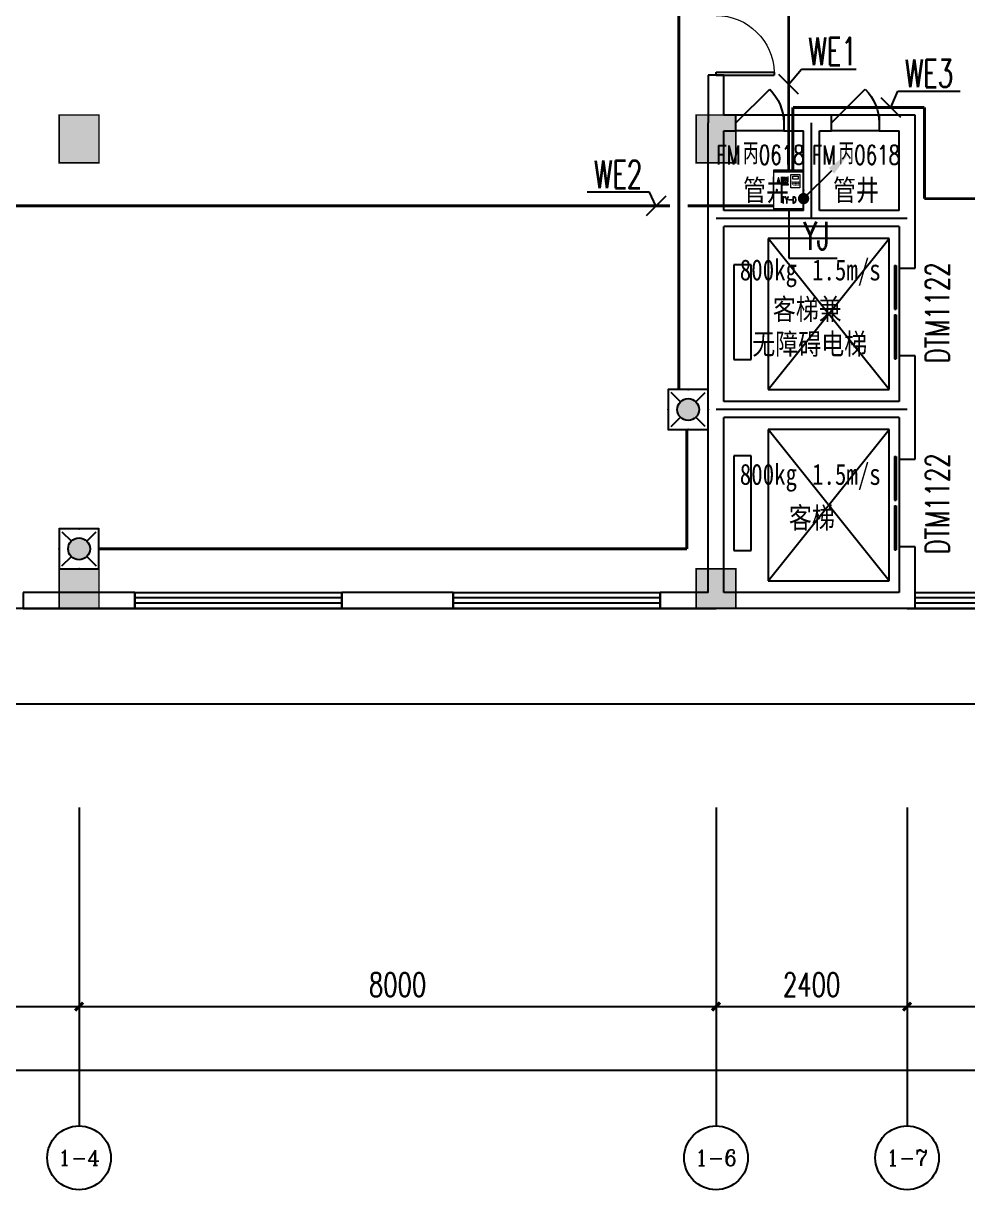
# Model space of a CAD drawing. Extents: x -6243262 to 3079315, y -2914302 to 172723.
# Drawn here: x -2038506 to -2026645, y -779545 to -764893 of the extents above; entities that cross this region are included whole.
import ezdxf
from ezdxf.enums import TextEntityAlignment as Align

# ---------------------------------------------------------------- set-up
doc = ezdxf.new("R2010")
doc.units = 0
doc.header["$LTSCALE"] = 1000
doc.linetypes.add('DASH', pattern=[0.35, 0.25, -0.1])
for name, color, linetype in [('0-柱网', 2, 'Continuous'), ('A-DOOR', 141, 'Continuous'), ('A-DOOR-IDEN', 7, 'Continuous'), ('A-FLOR-EVTR', 2, 'Continuous'), ('AXIS', 3, 'Continuous'), ('AXIS_TEXT', 7, 'Continuous'), ('DIM-应急', 3, 'Continuous'), ('DIM-消防', 3, 'Continuous'), ('DOTE', 24, 'Continuous'), ('EQUIP-应急', 3, 'Continuous'), ('EQUIP-消防', 3, 'Continuous'), ('LWIRE', 4, 'Continuous'), ('PUB_TEXT', 7, 'Continuous'), ('WALL', 9, 'Continuous'), ('WINDOW', 4, 'Continuous'), ('WINDOW_TEXT', 7, 'Continuous'), ('WIRE-应急', 1, 'DASH')]:
    doc.layers.add(name, color=color, linetype=linetype)
doc.styles.add('-宋体', font='', dxfattribs={"width": 0.8})
doc.styles.add('_TCH_AXIS', font='COMPLEX', dxfattribs={"bigfont": 'GBCBIG'})
doc.styles.add('_TCH_DIM_T3', font='SIMPLEX', dxfattribs={"width": 0.705882, "bigfont": 'GBCBIG'})
doc.styles.add('_TCH_WINDOW', font='SIMPLEX', dxfattribs={"height": 3.5, "bigfont": 'GBCBIG'})
doc.styles.add('_TEL_DIM', font='SIMPLEX', dxfattribs={"width": 0.8, "height": 3.5, "bigfont": 'HZTXT'})
doc.styles.add('COMPLEX', font='COMPLEX')
doc.styles.get("Standard").update_dxf_attribs({"font": 'gbenor.shx', "bigfont": 'gbcbig.shx'})
doc.styles.get('-宋体').set_extended_font_data('SimSun')
doc.dimstyles.new('_TCH_ARCH&&100', dxfattribs={"dimtxt": 297.5, "dimasz": 100, "dimexe": 250, "dimexo": 300, "dimgap": 126.25, "dimtad": 1, "dimdec": 0, "dimzin": 0, "dimdsep": 46, "dimtxsty": '_TCH_DIM_T3', "dimblk": 'ARCHTICK', "dimcen": 0.09, "dimclrt": 7, "dimazin": 2, "dimtfac": 1, "dimtdec": 0, "dimtix": 1, "dimtmove": 2, "dimatfit": 3, "dimfxl": 0, "dimtolj": 1, "dimtzin": 0, "dimarcsym": 0})

# ---------------------------------------------------------------- blocks, each defined once
blk = doc.blocks.new('1#柱网')
at = {"layer": '0-柱网'}
for points in [[(501855, 85967), (501855, 85367), (502355, 85367), (502355, 85967)], [(509855, 85967), (509855, 85367), (510355, 85367), (510355, 85967)], [(501855, 80267), (501855, 79767), (502355, 79767), (502355, 80267)], [(509855, 80267), (509855, 79767), (510355, 79767), (510355, 80267)]]:
    blk.add_hatch(color=0, dxfattribs=at).paths.add_polyline_path(points)
at = {"layer": '0-柱网', "color": 0, "const_width": 20}
for points in [[(501855, 85967), (501855, 85367), (502355, 85367), (502355, 85967), (501855, 85967)], [(509855, 85967), (509855, 85367), (510355, 85367), (510355, 85967), (509855, 85967)], [(501855, 80267), (501855, 79767), (502355, 79767), (502355, 80267), (501855, 80267)], [(509855, 80267), (509855, 79767), (510355, 79767), (510355, 80267), (509855, 80267)]]:
    blk.add_lwpolyline(points, dxfattribs=at)
blk = doc.blocks.new('_AXISO')
at = {"color": 0}
blk.add_circle((0, 0), 0.5, dxfattribs=at)
at = {"layer": 'AXIS_TEXT', "color": 0, "style": 'COMPLEX', "width": 1.041667}
blk.add_attdef('A', text='', height=0.56, dxfattribs=at).set_placement((-0.25, -0.28), (0.25, -0.28), align=Align.FIT)
blk = doc.blocks.new('$WINLIB2D$00000001')
at = {"color": 0}
for points in [[(-0.5, 0.5), (-0.5, -0.5)], [(-0.5, 0.5), (0.5, 0.5)], [(0.5, -0.5), (0.5, 0.5)], [(0.5, 0.1667), (-0.5, 0.1667)], [(0.5, -0.1667), (-0.5, -0.1667)], [(-0.5, -0.5), (0.5, -0.5)]]:
    blk.add_lwpolyline(points, dxfattribs=at)
blk = doc.blocks.new('$DorLib2D$00000002')
at = {"color": 0}
for p, q in [((-0.5, 0), (-0.5, 0.4875)), ((-0.475, 0.4875), (-0.5, 0.4875)), ((-0.475, 0), (-0.475, 0.4875)), ((0.475, 0), (0.475, 0.4875)), ((0.475, 0.4875), (0.5, 0.4875)), ((0.5, 0), (0.5, 0.4875)), ((-0.5, 0), (-0.475, 0)), ((0.5, 0), (0.475, 0))]:
    blk.add_line(p, q, dxfattribs=at)
at = {"color": 0, "lineweight": 13}
for centre, start, end in [((-0.4875, 0), 0, 88.53072), ((0.4875, 0), 91.46928, 180)]:
    blk.add_arc(centre, 0.4875, start, end, dxfattribs=at)
blk = doc.blocks.new('$DORLIB2D$00000127')
at = {"color": 0}
for points in [[(-0.533, 0.795), (-0.533, 0.69)], [(-0.033, 0.795), (-0.533, 0.795)], [(-0.033, 0.69), (-0.533, 0.69)], [(-0.033, 0.795), (-0.033, 0.69)], [(0.533, 0.795), (0.033, 0.795)], [(0.033, 0.795), (0.033, 0.69)], [(0.533, 0.69), (0.033, 0.69)], [(0.533, 0.795), (0.533, 0.69)], [(0.5, 0.5), (-0.5, 0.5)]]:
    blk.add_lwpolyline(points, dxfattribs=at)
blk = doc.blocks.new('$DorLib2D$00000114')
at = {"color": 0}
blk.add_line((0.5, 0), (-0.207, 0.707), dxfattribs=at)
blk.add_arc((0.5, 0), 1, 135, 180, dxfattribs=at)
blk = doc.blocks.new('_ArchTick')
at = {"color": 0, "linetype": 'ByBlock', "const_width": 0.4}
blk.add_lwpolyline([(-0.5, -0.5), (0.5, 0.5)], dxfattribs=at)
blk = doc.blocks.new('*D59')
at = {"layer": 'AXIS', "color": 0, "lineweight": -2, "transparency": 16777216}
for p, q in [((1297695, -788352), (1297695, -791602)), ((1337695, -788352), (1337695, -791602)), ((1297695, -791352), (1337695, -791352))]:
    blk.add_line(p, q, dxfattribs=at)
at = {"layer": 'Defpoints', "color": 0, "transparency": 16777216}
for p in [(1297695, -788052), (1337695, -788052), (1337695, -791352)]:
    blk.add_point(p, dxfattribs=at)
at = {"layer": 'AXIS', "color": 0, "lineweight": -2, "transparency": 16777216, "xscale": 100, "yscale": 100, "zscale": 100, "rotation": 180}
blk.add_blockref('_ArchTick', (1297695, -791352), dxfattribs=at)
at = {"layer": 'AXIS', "color": 0, "lineweight": -2, "transparency": 16777216, "xscale": 100, "yscale": 100, "zscale": 100}
blk.add_blockref('_ArchTick', (1337695, -791352), dxfattribs=at)
at = {"layer": 'AXIS', "color": 7, "transparency": 16777216, "insert": (1317695, -791077), "char_height": 297.5, "attachment_point": 5, "style": '_TCH_DIM_T3'}
blk.add_mtext('\\A1;40000', dxfattribs=at)
blk = doc.blocks.new('*D63')
at = {"layer": 'AXIS', "color": 0, "lineweight": -2, "transparency": 16777216}
for p, q in [((1316095, -788352), (1316095, -790802)), ((1318695, -788352), (1318695, -790802)), ((1316095, -790552), (1318695, -790552))]:
    blk.add_line(p, q, dxfattribs=at)
at = {"layer": 'Defpoints', "color": 0, "transparency": 16777216}
for p in [(1316095, -788052), (1318695, -788052), (1318695, -790552)]:
    blk.add_point(p, dxfattribs=at)
at = {"layer": 'AXIS', "color": 0, "lineweight": -2, "transparency": 16777216, "xscale": 100, "yscale": 100, "zscale": 100, "rotation": 180}
blk.add_blockref('_ArchTick', (1316095, -790552), dxfattribs=at)
at = {"layer": 'AXIS', "color": 0, "lineweight": -2, "transparency": 16777216, "xscale": 100, "yscale": 100, "zscale": 100}
blk.add_blockref('_ArchTick', (1318695, -790552), dxfattribs=at)
at = {"layer": 'AXIS', "color": 7, "transparency": 16777216, "insert": (1317395, -790277), "char_height": 297.5, "attachment_point": 5, "style": '_TCH_DIM_T3'}
blk.add_mtext('\\A1;2600', dxfattribs=at)
blk = doc.blocks.new('*D64')
at = {"layer": 'AXIS', "color": 0, "lineweight": -2, "transparency": 16777216}
for p, q in [((1313695, -788352), (1313695, -790802)), ((1316095, -788352), (1316095, -790802)), ((1313695, -790552), (1316095, -790552))]:
    blk.add_line(p, q, dxfattribs=at)
at = {"layer": 'Defpoints', "color": 0, "transparency": 16777216}
for p in [(1313695, -788052), (1316095, -788052), (1316095, -790552)]:
    blk.add_point(p, dxfattribs=at)
at = {"layer": 'AXIS', "color": 0, "lineweight": -2, "transparency": 16777216, "xscale": 100, "yscale": 100, "zscale": 100, "rotation": 180}
blk.add_blockref('_ArchTick', (1313695, -790552), dxfattribs=at)
at = {"layer": 'AXIS', "color": 0, "lineweight": -2, "transparency": 16777216, "xscale": 100, "yscale": 100, "zscale": 100}
blk.add_blockref('_ArchTick', (1316095, -790552), dxfattribs=at)
at = {"layer": 'AXIS', "color": 7, "transparency": 16777216, "insert": (1314895, -790277), "char_height": 297.5, "attachment_point": 5, "style": '_TCH_DIM_T3'}
blk.add_mtext('\\A1;2400', dxfattribs=at)
blk = doc.blocks.new('*D65')
at = {"layer": 'AXIS', "color": 0, "lineweight": -2, "transparency": 16777216}
for p, q in [((1305695, -788352), (1305695, -790802)), ((1313695, -788352), (1313695, -790802)), ((1305695, -790552), (1313695, -790552))]:
    blk.add_line(p, q, dxfattribs=at)
at = {"layer": 'Defpoints', "color": 0, "transparency": 16777216}
for p in [(1305695, -788052), (1313695, -788052), (1313695, -790552)]:
    blk.add_point(p, dxfattribs=at)
at = {"layer": 'AXIS', "color": 0, "lineweight": -2, "transparency": 16777216, "xscale": 100, "yscale": 100, "zscale": 100, "rotation": 180}
blk.add_blockref('_ArchTick', (1305695, -790552), dxfattribs=at)
at = {"layer": 'AXIS', "color": 0, "lineweight": -2, "transparency": 16777216, "xscale": 100, "yscale": 100, "zscale": 100}
blk.add_blockref('_ArchTick', (1313695, -790552), dxfattribs=at)
at = {"layer": 'AXIS', "color": 7, "transparency": 16777216, "insert": (1309695, -790277), "char_height": 297.5, "attachment_point": 5, "style": '_TCH_DIM_T3'}
blk.add_mtext('\\A1;8000', dxfattribs=at)
blk = doc.blocks.new('*D66')
at = {"layer": 'AXIS', "color": 0, "lineweight": -2, "transparency": 16777216}
for p, q in [((1300695, -788352), (1300695, -790802)), ((1305695, -788352), (1305695, -790802)), ((1300695, -790552), (1305695, -790552))]:
    blk.add_line(p, q, dxfattribs=at)
at = {"layer": 'Defpoints', "color": 0, "transparency": 16777216}
for p in [(1300695, -788052), (1305695, -788052), (1305695, -790552)]:
    blk.add_point(p, dxfattribs=at)
at = {"layer": 'AXIS', "color": 0, "lineweight": -2, "transparency": 16777216, "xscale": 100, "yscale": 100, "zscale": 100, "rotation": 180}
blk.add_blockref('_ArchTick', (1300695, -790552), dxfattribs=at)
at = {"layer": 'AXIS', "color": 0, "lineweight": -2, "transparency": 16777216, "xscale": 100, "yscale": 100, "zscale": 100}
blk.add_blockref('_ArchTick', (1305695, -790552), dxfattribs=at)
at = {"layer": 'AXIS', "color": 7, "transparency": 16777216, "insert": (1303195, -790277), "char_height": 297.5, "attachment_point": 5, "style": '_TCH_DIM_T3'}
blk.add_mtext('\\A1;5000', dxfattribs=at)
blk = doc.blocks.new('$equip$00002604')
blk.add_hatch(color=256).paths.add_polyline_path([(0.275, 0.5, 1), (-0.274, 0.5, 1)])
for p, q in [((-0.429, 0.929), (-0.194, 0.694)), ((0.194, 0.694), (0.429, 0.929)), ((-0.429, 0.071), (-0.194, 0.306)), ((0.194, 0.306), (0.429, 0.071))]:
    blk.add_line(p, q)
at = {"const_width": 0.04}
blk.add_lwpolyline([(-0.5, 1), (-0.5, 0), (0.5, 0), (0.5, 1), (-0.5, 1), (-0.5, 0)], dxfattribs=at)
blk.add_lwpolyline([(-0.5, 1), (-0.5, 0), (0.5, 0), (0.5, 1)], close=True)
blk.add_circle((0, 0.5), 0.275)
for p in [(0, 1), (-0.5, 0.5), (0.5, 0.5), (0, 0)]:
    blk.add_point(p)
at = {"color": 7, "style": '_TEL_DIM', "flags": 1}
blk.add_attdef('A', text='', height=0.000025, dxfattribs=at).set_placement((0, 0), align=Align.MIDDLE_CENTER)
blk = doc.blocks.new('$equip_U$00000189(cyquan-PC)')
at = {"lineweight": 0}
for p, q in [((-0.254, -0.2), (-0.288, -0.346)), ((-0.259, -0.285), (-0.248, -0.234)), ((-0.241, -0.2), (-0.254, -0.2)), ((-0.248, -0.234), (-0.247, -0.234)), ((-0.247, -0.234), (-0.236, -0.285)), ((-0.207, -0.346), (-0.241, -0.2)), ((-0.146, -0.234), (-0.157, -0.234)), ((-0.157, -0.234), (-0.157, -0.25)), ((-0.157, -0.25), (-0.153, -0.25)), ((-0.146, -0.279), (-0.157, -0.286)), ((-0.153, -0.25), (-0.142, -0.249)), ((-0.138, -0.186), (-0.149, -0.185)), ((-0.149, -0.185), (-0.149, -0.2)), ((-0.149, -0.2), (-0.14, -0.2)), ((-0.134, -0.235), (-0.146, -0.234)), ((-0.139, -0.271), (-0.146, -0.279)), ((-0.142, -0.249), (-0.131, -0.249)), ((-0.14, -0.2), (-0.129, -0.199)), ((-0.138, -0.27), (-0.139, -0.271)), ((-0.126, -0.186), (-0.138, -0.186)), ((-0.133, -0.258), (-0.138, -0.27)), ((-0.13, -0.235), (-0.134, -0.235)), ((-0.131, -0.249), (-0.133, -0.258)), ((-0.129, -0.221), (-0.13, -0.235)), ((-0.129, -0.199), (-0.129, -0.206)), ((-0.129, -0.206), (-0.129, -0.221)), ((-0.129, -0.283), (-0.126, -0.276)), ((-0.087, -0.186), (-0.126, -0.186)), ((-0.126, -0.276), (-0.121, -0.264)), ((-0.121, -0.264), (-0.118, -0.249)), ((-0.118, -0.23), (-0.117, -0.217)), ((-0.118, -0.235), (-0.118, -0.23)), ((-0.096, -0.235), (-0.118, -0.235)), ((-0.118, -0.249), (-0.096, -0.249)), ((-0.117, -0.199), (-0.096, -0.199)), ((-0.117, -0.217), (-0.117, -0.199)), ((-0.096, -0.275), (-0.097, -0.29)), ((-0.096, -0.199), (-0.096, -0.235)), ((-0.096, -0.249), (-0.096, -0.259)), ((-0.096, -0.259), (-0.096, -0.262)), ((-0.096, -0.262), (-0.096, -0.275)), ((-0.076, -0.186), (-0.087, -0.186)), ((-0.083, -0.199), (-0.081, -0.199)), ((-0.083, -0.235), (-0.083, -0.199)), ((-0.072, -0.234), (-0.083, -0.235)), ((-0.083, -0.235), (-0.083, -0.249)), ((-0.083, -0.249), (-0.083, -0.235)), ((-0.083, -0.249), (-0.076, -0.249)), ((-0.083, -0.26), (-0.083, -0.249)), ((-0.083, -0.274), (-0.083, -0.26)), ((-0.083, -0.288), (-0.083, -0.274)), ((-0.081, -0.199), (-0.069, -0.2)), ((-0.069, -0.185), (-0.076, -0.186)), ((-0.076, -0.249), (-0.064, -0.25)), ((-0.064, -0.234), (-0.072, -0.234)), ((-0.069, -0.2), (-0.069, -0.185)), ((-0.064, -0.25), (-0.064, -0.234)), ((-0.057, -0.19), (-0.056, -0.201)), ((-0.043, -0.19), (-0.057, -0.19)), ((-0.056, -0.254), (-0.057, -0.269)), ((-0.057, -0.269), (-0.043, -0.269)), ((-0.056, -0.201), (-0.056, -0.216)), ((-0.056, -0.216), (-0.056, -0.243)), ((-0.056, -0.243), (-0.056, -0.254)), ((-0.044, -0.203), (-0.043, -0.19)), ((-0.044, -0.216), (-0.044, -0.203)), ((-0.044, -0.243), (-0.044, -0.216)), ((-0.044, -0.256), (-0.044, -0.243)), ((-0.043, -0.269), (-0.044, -0.256)), ((-0.041, -0.279), (-0.039, -0.286)), ((-0.028, -0.279), (-0.041, -0.279)), ((-0.026, -0.278), (-0.028, -0.279)), ((-0.025, -0.265), (-0.026, -0.278)), ((-0.025, -0.175), (-0.025, -0.176)), ((-0.012, -0.175), (-0.025, -0.175)), ((-0.025, -0.176), (-0.025, -0.19)), ((-0.025, -0.19), (-0.025, -0.205)), ((-0.025, -0.205), (-0.025, -0.265)), ((-0.014, -0.285), (-0.013, -0.269)), ((-0.013, -0.203), (-0.012, -0.189)), ((-0.013, -0.205), (-0.013, -0.203)), ((-0.013, -0.269), (-0.013, -0.205)), ((-0.012, -0.189), (-0.012, -0.175)), ((-0.288, -0.346), (-0.271, -0.346)), ((-0.271, -0.346), (-0.262, -0.301)), ((-0.262, -0.301), (-0.232, -0.301)), ((-0.236, -0.285), (-0.259, -0.285)), ((-0.232, -0.301), (-0.223, -0.346)), ((-0.223, -0.346), (-0.207, -0.346)), ((-0.157, -0.286), (-0.153, -0.292)), ((-0.146, -0.352), (-0.157, -0.351)), ((-0.157, -0.351), (-0.157, -0.367)), ((-0.157, -0.367), (-0.156, -0.367)), ((-0.156, -0.367), (-0.146, -0.366)), ((-0.153, -0.292), (-0.146, -0.302)), ((-0.146, -0.302), (-0.137, -0.294)), ((-0.146, -0.302), (-0.146, -0.302)), ((-0.134, -0.352), (-0.146, -0.352)), ((-0.146, -0.366), (-0.134, -0.366)), ((-0.139, -0.31), (-0.141, -0.326)), ((-0.141, -0.326), (-0.136, -0.325)), ((-0.128, -0.31), (-0.139, -0.31)), ((-0.137, -0.294), (-0.129, -0.283)), ((-0.136, -0.325), (-0.124, -0.325)), ((-0.134, -0.352), (-0.134, -0.352)), ((-0.087, -0.352), (-0.134, -0.352)), ((-0.134, -0.366), (-0.025, -0.366)), ((-0.117, -0.311), (-0.128, -0.31)), ((-0.124, -0.325), (-0.113, -0.325)), ((-0.113, -0.311), (-0.117, -0.311)), ((-0.087, -0.311), (-0.113, -0.311)), ((-0.113, -0.325), (-0.087, -0.325)), ((-0.097, -0.29), (-0.082, -0.29)), ((-0.087, -0.292), (-0.087, -0.297)), ((-0.073, -0.292), (-0.087, -0.292)), ((-0.087, -0.297), (-0.087, -0.311)), ((-0.087, -0.325), (-0.087, -0.352)), ((-0.082, -0.29), (-0.083, -0.288)), ((-0.074, -0.307), (-0.073, -0.292)), ((-0.074, -0.311), (-0.074, -0.307)), ((-0.045, -0.311), (-0.074, -0.311)), ((-0.074, -0.325), (-0.045, -0.325)), ((-0.074, -0.352), (-0.074, -0.325)), ((-0.025, -0.352), (-0.074, -0.352)), ((-0.033, -0.311), (-0.045, -0.311)), ((-0.045, -0.325), (-0.043, -0.325)), ((-0.043, -0.325), (-0.032, -0.325)), ((-0.039, -0.286), (-0.035, -0.299)), ((-0.035, -0.299), (-0.024, -0.296)), ((-0.022, -0.31), (-0.033, -0.311)), ((-0.032, -0.325), (-0.021, -0.326)), ((-0.014, -0.352), (-0.025, -0.352)), ((-0.025, -0.366), (-0.014, -0.366)), ((-0.024, -0.296), (-0.016, -0.29)), ((-0.021, -0.31), (-0.022, -0.31)), ((-0.021, -0.326), (-0.021, -0.31)), ((-0.016, -0.29), (-0.014, -0.285)), ((-0.003, -0.351), (-0.014, -0.352)), ((-0.014, -0.366), (-0.003, -0.367)), ((-0.003, -0.367), (-0.003, -0.351))]:
    blk.add_line(p, q, dxfattribs=at)
at = {"color": 5, "lineweight": 0}
for p, q in [((0.054, -0.443), (0.054, -0.119)), ((0.054, -0.119), (0.27, -0.119)), ((0.098, -0.227), (0.098, -0.154)), ((0.098, -0.154), (0.225, -0.154)), ((0.225, -0.227), (0.098, -0.227)), ((0.225, -0.154), (0.225, -0.227)), ((0.27, -0.119), (0.27, -0.443)), ((0.27, -0.443), (0.054, -0.443))]:
    blk.add_line(p, q, dxfattribs=at)
at = {"color": 254, "lineweight": 0}
for p, q in [((-0.28, -0.48), (-0.296, -0.48)), ((-0.296, -0.509), (-0.28, -0.509))]:
    blk.add_line(p, q, dxfattribs=at)
at = {"color": 7, "lineweight": 0}
for p, q in [((-0.101, -0.654), (-0.174, -0.654)), ((-0.174, -0.654), (-0.174, -0.671)), ((-0.174, -0.671), (-0.146, -0.671)), ((-0.146, -0.671), (-0.146, -0.808)), ((-0.146, -0.808), (-0.129, -0.808)), ((-0.129, -0.671), (-0.101, -0.671)), ((-0.129, -0.808), (-0.129, -0.671)), ((-0.101, -0.671), (-0.101, -0.654)), ((-0.088, -0.654), (-0.054, -0.739)), ((-0.071, -0.654), (-0.088, -0.654)), ((-0.046, -0.72), (-0.071, -0.654)), ((-0.054, -0.739), (-0.054, -0.808)), ((-0.054, -0.808), (-0.037, -0.808)), ((-0.045, -0.72), (-0.046, -0.72)), ((-0.02, -0.654), (-0.045, -0.72)), ((-0.037, -0.739), (-0.004, -0.654)), ((-0.037, -0.808), (-0.037, -0.739)), ((-0.004, -0.654), (-0.02, -0.654)), ((0.005, -0.722), (0.087, -0.722)), ((0.005, -0.736), (0.005, -0.722)), ((0.087, -0.736), (0.005, -0.736)), ((0.087, -0.722), (0.087, -0.736)), ((0.087, -0.736), (0.087, -0.736)), ((0.101, -0.654), (0.101, -0.808)), ((0.126, -0.654), (0.101, -0.654)), ((0.101, -0.808), (0.126, -0.808)), ((0.118, -0.671), (0.126, -0.671)), ((0.118, -0.791), (0.118, -0.671)), ((0.126, -0.791), (0.118, -0.791)), ((0.138, -0.656), (0.126, -0.654)), ((0.126, -0.671), (0.134, -0.672)), ((0.138, -0.789), (0.126, -0.791)), ((0.126, -0.808), (0.135, -0.807)), ((0.134, -0.672), (0.144, -0.677)), ((0.135, -0.807), (0.146, -0.804)), ((0.149, -0.659), (0.138, -0.656)), ((0.147, -0.783), (0.138, -0.789)), ((0.144, -0.677), (0.152, -0.685)), ((0.146, -0.804), (0.156, -0.798)), ((0.152, -0.777), (0.147, -0.783)), ((0.158, -0.665), (0.149, -0.659)), ((0.152, -0.685), (0.154, -0.689)), ((0.156, -0.768), (0.152, -0.777)), ((0.154, -0.689), (0.158, -0.7)), ((0.159, -0.756), (0.156, -0.768)), ((0.156, -0.798), (0.164, -0.79)), ((0.165, -0.672), (0.158, -0.665)), ((0.158, -0.7), (0.16, -0.714)), ((0.16, -0.74), (0.159, -0.756)), ((0.16, -0.714), (0.16, -0.732)), ((0.16, -0.732), (0.16, -0.74)), ((0.164, -0.79), (0.167, -0.786)), ((0.17, -0.681), (0.165, -0.672)), ((0.167, -0.786), (0.171, -0.776)), ((0.174, -0.693), (0.17, -0.681)), ((0.171, -0.776), (0.175, -0.763)), ((0.176, -0.707), (0.174, -0.693)), ((0.175, -0.763), (0.177, -0.749)), ((0.177, -0.723), (0.176, -0.707)), ((0.178, -0.732), (0.177, -0.723)), ((0.177, -0.749), (0.178, -0.732))]:
    blk.add_line(p, q, dxfattribs=at)
at = {"lineweight": 0}
blk.add_lwpolyline([(-0.36, 0), (0.36, 0), (0.36, -0.99), (-0.36, -0.99)], close=True, dxfattribs=at)
for points in [[(-0.36, -0.019), (0.36, -0.019)], [(-0.36, -0.049), (0.36, -0.049)], [(-0.36, -0.94), (0.36, -0.94)], [(-0.36, -0.973), (0.36, -0.973)]]:
    blk.add_lwpolyline(points, dxfattribs=at)
at = {"color": 5, "lineweight": 0}
for centre, radius in [((0.09, -0.296), 0.00495), ((0.089, -0.329), 0.00198), ((0.089, -0.352), 0.00198), ((0.09, -0.296), 0.00045), ((0.126, -0.329), 0.0063), ((0.126, -0.373), 0.0063), ((0.126, -0.296), 0.00495), ((0.126, -0.296), 0.00045), ((0.162, -0.329), 0.0063), ((0.162, -0.373), 0.0063), ((0.162, -0.296), 0.00495), ((0.162, -0.296), 0.00045), ((0.198, -0.329), 0.0063), ((0.198, -0.373), 0.0063), ((0.198, -0.296), 0.00495), ((0.198, -0.296), 0.00045), ((0.234, -0.329), 0.0063), ((0.234, -0.373), 0.0063), ((0.234, -0.296), 0.00495), ((0.234, -0.296), 0.00045)]:
    blk.add_circle(centre, radius, dxfattribs=at)
at = {"color": 254, "lineweight": 0}
for start, end in [(119.1103, 240.8897), (299.1104, 60.8896)]:
    blk.add_arc((-0.288, -0.495), 0.0171, start, end, dxfattribs=at)
at = {"color": 7, "style": '_TEL_DIM', "flags": 1}
for tag in ['A', 'REMARK']:
    blk.add_attdef(tag, text='', height=0.00002, dxfattribs=at).set_placement((0, 0), align=Align.MIDDLE_CENTER)
blk = doc.blocks.new('$equip_U$00000075(OW7S4Z35Z8O8O2W)')
at = {"xscale": 1.919999999999808, "yscale": 1.919999999999808, "zscale": 1.919999999999808}
blk.add_blockref('$equip_U$00000189(cyquan-PC)', (0.691, 1.901), dxfattribs=at)
at = {"color": 7, "style": '_TEL_DIM', "flags": 1}
blk.add_attdef('A', text='', height=0.0000333, dxfattribs=at).set_placement((0, 0), align=Align.MIDDLE_CENTER)
blk = doc.blocks.new('$equip_U$00000076(OW7S4Z35Z8O8O2W)')
blk.add_point((0.691, 0.475))
at = {"xscale": 0.4999999999998998, "yscale": 0.4999999999998998, "zscale": 0.4999999999998998}
blk.add_blockref('$equip_U$00000075(OW7S4Z35Z8O8O2W)', (0, 0), dxfattribs=at)
at = {"color": 7, "style": '_TEL_DIM', "flags": 1}
blk.add_attdef('A', text='', height=0.0000333, dxfattribs=at).set_placement((0, 0), align=Align.MIDDLE_CENTER)
blk = doc.blocks.new('$TelecSys$00000079')
for p, q in [((0.7, 0.7), (0, 0)), ((0.104, 0.104), (0.104, 0.104)), ((-0.104, -0.104), (-0.104, -0.104))]:
    blk.add_line(p, q)
at = {"const_width": 0.142}
blk.add_lwpolyline([(-0.071, 0, 1), (0.071, 0, 1)], format="xyb", close=True, dxfattribs=at)
blk.add_solid([(0.63, 0.77), (0.77, 0.63), (1.15, 1.15)])
at = {"width": 0.8, "flags": 9}
blk.add_attdef('A', (0, 0), '', height=0.00002, dxfattribs=at)
blk = doc.blocks.new('11')
at = {"color": 8}
blk.add_lwpolyline([(1321945.1, -770152.2), (1338995.1, -770152.2), (1338995.1, -786752.2), (1322995.1, -786752.2), (1322995.1, -788252.2), (1317395.1, -788252.2), (1317395.1, -786752.2), (1301995.1, -786752.2), (1301995.1, -788252.2), (1296395.1, -788252.2), (1296395.1, -770152.2), (1313445.1, -770152.2)], dxfattribs=at)
blk.add_lwpolyline([(1297595.1, -771352.2), (1337795.1, -771352.2), (1337795.1, -785552.2), (1321795.1, -785552.2), (1321795.1, -787052.2), (1318595.1, -787052.2), (1318595.1, -785552.2), (1300795.1, -785552.2), (1300795.1, -787052.2), (1297595.1, -787052.2)], close=True, dxfattribs=at)
at = {"layer": 'A-FLOR-EVTR', "color": 8, "ltscale": 0.5}
for p, q in [((1315870.1, -780902.2), (1314350.1, -780902.2)), ((1314350.1, -780902.2), (1314350.1, -782802.2)), ((1314350.1, -782802.2), (1315870.1, -780902.2)), ((1315870.1, -782802.2), (1314350.1, -780902.2)), ((1315870.1, -782802.2), (1315870.1, -780902.2)), ((1314135.1, -781232.2), (1313920.1, -781232.2)), ((1313920.1, -781232.2), (1313920.1, -782422.2)), ((1314135.1, -782422.2), (1314135.1, -781232.2)), ((1313920.1, -782422.2), (1314135.1, -782422.2)), ((1314350.1, -782802.2), (1315870.1, -782802.2)), ((1315870.1, -783302.2), (1314350.1, -783302.2)), ((1314350.1, -783302.2), (1314350.1, -785202.2)), ((1314350.1, -785202.2), (1315870.1, -783302.2)), ((1315870.1, -785202.2), (1314350.1, -783302.2)), ((1315870.1, -785202.2), (1315870.1, -783302.2)), ((1314135.1, -783632.2), (1313920.1, -783632.2)), ((1313920.1, -783632.2), (1313920.1, -784822.2)), ((1314135.1, -784822.2), (1314135.1, -783632.2)), ((1313920.1, -784822.2), (1314135.1, -784822.2)), ((1314350.1, -785202.2), (1315870.1, -785202.2))]:
    blk.add_line(p, q, dxfattribs=at)
at = {"layer": 'AXIS', "color": 8}
for p, q in [((1305695.1, -788052.2), (1305695.1, -792052.2)), ((1313695.1, -788052.2), (1313695.1, -792052.2)), ((1316095.1, -788052.2), (1316095.1, -792052.2))]:
    blk.add_line(p, q, dxfattribs=at)
at = {"layer": 'DOTE', "color": 8}
for p, q in [((1314895.1, -780652.2), (1314895.1, -779452.2)), ((1316095.1, -780652.2), (1313695.1, -780652.2)), ((1316095.1, -783052.2), (1313695.1, -783052.2))]:
    blk.add_line(p, q, dxfattribs=at)
at = {"layer": 'WALL', "color": 8}
for p, q in [((1313795.1, -778852.2), (1313595.1, -778852.2)), ((1313595.1, -778852.2), (1313595.1, -779452.2)), ((1313795.1, -779352.2), (1313795.1, -778852.2)), ((1313595.1, -780652.2), (1313595.1, -779452.2)), ((1313945.1, -779352.2), (1313795.1, -779352.2)), ((1313945.1, -779552.2), (1313945.1, -779352.2)), ((1314895.1, -779352.2), (1314545.1, -779352.2)), ((1314545.1, -779352.2), (1314545.1, -779552.2)), ((1315145.1, -779352.2), (1314895.1, -779352.2)), ((1315145.1, -779552.2), (1315145.1, -779352.2)), ((1316195.1, -779352.2), (1315745.1, -779352.2)), ((1315745.1, -779352.2), (1315745.1, -779552.2)), ((1316195.1, -780652.2), (1316195.1, -779352.2)), ((1313795.1, -780552.2), (1313795.1, -779552.2)), ((1313795.1, -779552.2), (1313945.1, -779552.2)), ((1314545.1, -779552.2), (1314795.1, -779552.2)), ((1314795.1, -780552.2), (1314795.1, -779552.2)), ((1314995.1, -779552.2), (1315145.1, -779552.2)), ((1314995.1, -780552.2), (1314995.1, -779552.2)), ((1315745.1, -779552.2), (1315995.1, -779552.2)), ((1315995.1, -780552.2), (1315995.1, -779552.2)), ((1314795.1, -780552.2), (1313795.1, -780552.2)), ((1315995.1, -780552.2), (1314995.1, -780552.2)), ((1313595.1, -783052.2), (1313595.1, -780652.2)), ((1313795.1, -782952.2), (1313795.1, -780752.2)), ((1314895.1, -780752.2), (1313795.1, -780752.2)), ((1315995.1, -780752.2), (1314895.1, -780752.2)), ((1315995.1, -780752.2), (1315995.1, -781277.2)), ((1316195.1, -781277.2), (1316195.1, -780652.2)), ((1315995.1, -781277.2), (1316195.1, -781277.2)), ((1316195.1, -782377.2), (1315995.1, -782377.2)), ((1315995.1, -782377.2), (1315995.1, -782952.2)), ((1316195.1, -783052.2), (1316195.1, -782377.2)), ((1315995.1, -782952.2), (1313795.1, -782952.2)), ((1313595.1, -785352.2), (1313595.1, -783052.2)), ((1316195.1, -783677.2), (1316195.1, -783052.2)), ((1313795.1, -785352.2), (1313795.1, -783152.2)), ((1315995.1, -783152.2), (1313795.1, -783152.2)), ((1315995.1, -783152.2), (1315995.1, -783677.2)), ((1315995.1, -783677.2), (1316195.1, -783677.2)), ((1316195.1, -784777.2), (1315995.1, -784777.2)), ((1315995.1, -784777.2), (1315995.1, -785352.2)), ((1316195.1, -785352.2), (1316195.1, -784777.2)), ((1306395.1, -785352.2), (1304995.1, -785352.2)), ((1304995.1, -785352.2), (1304995.1, -785552.2)), ((1306395.1, -785552.2), (1306395.1, -785352.2)), ((1310395.1, -785352.2), (1308995.1, -785352.2)), ((1308995.1, -785352.2), (1308995.1, -785552.2)), ((1310395.1, -785552.2), (1310395.1, -785352.2)), ((1313595.1, -785352.2), (1312995.1, -785352.2)), ((1312995.1, -785352.2), (1312995.1, -785552.2)), ((1315995.1, -785352.2), (1313795.1, -785352.2)), ((1316195.1, -785552.2), (1316195.1, -785352.2)), ((1304995.1, -785552.2), (1306395.1, -785552.2)), ((1308995.1, -785552.2), (1310395.1, -785552.2)), ((1312995.1, -785552.2), (1313695.1, -785552.2)), ((1316095.1, -785552.2), (1313695.1, -785552.2)), ((1316095.1, -785552.2), (1316195.1, -785552.2))]:
    blk.add_line(p, q, dxfattribs=at)
at = {"layer": 'WINDOW', "color": 8}
for p, q in [((1314545.1, -779352.2), (1313945.1, -779352.2)), ((1315745.1, -779352.2), (1315145.1, -779352.2)), ((1314545.1, -779552.2), (1313945.1, -779552.2)), ((1315745.1, -779552.2), (1315145.1, -779552.2))]:
    blk.add_line(p, q, dxfattribs=at)
at = {"layer": '0-柱网', "color": 8}
blk.add_blockref('1#柱网', (803590.1, -865319.4), dxfattribs=at)
at = {"layer": 'A-DOOR', "color": 8}
ref = blk.add_blockref('$DORLIB2D$00000127', (1316095.1, -781827.2), dxfattribs=dict(at, xscale=1100, yscale=200, zscale=200, rotation=90))
ref.add_attrib('A', 'DTM1122', (1316623.8, -782472.2), dxfattribs={"layer": 'A-DOOR-IDEN', "color": 8, "height": 297.5, "rotation": 90, "style": '_TCH_WINDOW', "width": 0.705882})
ref = blk.add_blockref('$DORLIB2D$00000127', (1316095.1, -784227.2), dxfattribs=dict(at, xscale=1100, yscale=200, zscale=200, rotation=90))
ref.add_attrib('A', 'DTM1122', (1316623.8, -784872.2), dxfattribs={"layer": 'A-DOOR-IDEN', "color": 8, "height": 297.5, "rotation": 90, "style": '_TCH_WINDOW', "width": 0.705882})
at = {"layer": 'AXIS', "color": 8}
ref = blk.add_blockref('_AXISO', (1305695.1, -792452.2), dxfattribs=dict(at, xscale=800, yscale=800, zscale=800))
ref.add_attrib('A', '1-4', dxfattribs={"layer": 'AXIS_TEXT', "height": 193.6, "style": '_TCH_AXIS'}).set_placement((1305432.4, -792549), (1305957.9, -792549), align=Align.FIT)
ref = blk.add_blockref('_AXISO', (1313695.1, -792452.2), dxfattribs=dict(at, xscale=800, yscale=800, zscale=800))
ref.add_attrib('A', '1-6', dxfattribs={"layer": 'AXIS_TEXT', "height": 199.75, "style": '_TCH_AXIS'}).set_placement((1313433.5, -792552.1), (1313956.7, -792552.1), align=Align.FIT)
ref = blk.add_blockref('_AXISO', (1316095.1, -792452.2), dxfattribs=dict(at, xscale=800, yscale=800, zscale=800))
ref.add_attrib('A', '1-7', dxfattribs={"layer": 'AXIS_TEXT', "height": 199.75, "style": '_TCH_AXIS'}).set_placement((1315833.5, -792552.1), (1316356.7, -792552.1), align=Align.FIT)
at = {"layer": 'WINDOW', "color": 8}
for name, p, xscale, yscale, zscale, rotation in [('$DorLib2D$00000002', (1313695.1, -778102.2), 1500, -1500, 1500, 90), ('$DorLib2D$00000114', (1314245.1, -779452.2), 600, -600, 600, 180), ('$DorLib2D$00000114', (1315445.1, -779452.2), 600, -600, 600, 180), ('$WINLIB2D$00000001', (1307695.1, -785452.2), -2600, -200, -2600, 180), ('$WINLIB2D$00000001', (1311695.1, -785452.2), -2600, -200, -2600, 180), ('$WINLIB2D$00000001', (1317245.1, -785452.2), -2100.000000004977, 200, -2100.000000004977, 180)]:
    blk.add_blockref(name, p, dxfattribs=dict(at, xscale=xscale, yscale=yscale, zscale=zscale, rotation=rotation))
at = {"layer": 'PUB_TEXT', "color": 8, "style": '-宋体', "width": 0.8}
for s, p in [('管井', (1314035.6, -780427.5)), ('管井', (1315164.6, -780427.5)), ('800kg', (1313993.5, -781429.9)), ('1.5m/s', (1314900.9, -781429.9)), ('客梯兼', (1314408.2, -781923.8)), ('无障碍电梯', (1314150.9, -782361.1)), ('800kg', (1313993.5, -783997.9)), ('1.5m/s', (1314900.9, -783997.9)), ('客梯', (1314610.3, -784544.1))]:
    blk.add_text(s, height=264.35, dxfattribs=at).set_placement(p)
at = {"layer": 'WINDOW_TEXT', "color": 8, "style": '_TCH_WINDOW', "width": 0.705882}
for s, p in [('FM', (1313698.8, -779972.1)), ('0618', (1314231.4, -779972.1)), ('FM', (1314898.8, -779972.1)), ('0618', (1315431.4, -779972.1))]:
    blk.add_text(s, height=238, dxfattribs=at).set_placement(p)
at = {"layer": 'WINDOW_TEXT', "color": 8, "style": '_TCH_WINDOW'}
for p in [(1314034.8, -779972.1), (1315234.8, -779972.1)]:
    blk.add_text('丙', height=270.1, dxfattribs=at).set_placement(p)
at = {"layer": 'AXIS', "color": 8}
for p1, p2, distance, picture, middle in [((1297695.1, -788052.2), (1337695.1, -788052.2), -3300, '*D59', (1317695.1, -791077.2)), ((1300695.1, -788052.2), (1305695.1, -788052.2), -2500, '*D66', (1303195.1, -790277.2)), ((1305695.1, -788052.2), (1313695.1, -788052.2), -2500, '*D65', (1309695.1, -790277.2)), ((1313695.1, -788052.2), (1316095.1, -788052.2), -2500, '*D64', (1314895.1, -790277.2)), ((1316095.1, -788052.2), (1318695.1, -788052.2), -2500, '*D63', (1317395.1, -790277.2))]:
    dim = blk.add_aligned_dim(p1=p1, p2=p2, distance=distance, dimstyle='_TCH_ARCH&&100', dxfattribs=at)
    dim.commit()
    dim.dimension.update_dxf_attribs({"geometry": picture, "text_midpoint": middle})

msp = doc.modelspace()

# ---------------------------------------------------------------- linework, layer by layer
at = {"layer": 'DIM-应急'}
for p, q in [((-2028768.8, -765781.6), (-2029016.3, -765534.1)), ((-2027735.4, -765826.1), (-2027487.9, -766073.6)), ((-2030435.9, -767062.2), (-2030683.4, -767309.6))]:
    msp.add_line(p, q, dxfattribs=at)
for points in [[(-2028892.5, -765657.9), (-2028732.5, -765469.3)], [(-2028732.5, -765469.3), (-2028045.5, -765469.3)], [(-2027611.6, -765949.9), (-2027520.6, -765746.2)], [(-2027520.6, -765746.2), (-2026737.6, -765746.2)], [(-2030642.8, -767015.1), (-2031425.8, -767015.1)], [(-2030559.7, -767185.9), (-2030642.8, -767015.1)]]:
    msp.add_lwpolyline(points, dxfattribs=at)
at = {"layer": 'DIM-消防'}
for p, q in [((-2028892.5, -767235.5), (-2028892.5, -767841.8)), ((-2028892.5, -767841.8), (-2028285.1, -767841.8))]:
    msp.add_line(p, q, dxfattribs=at)
at = {"layer": 'WIRE-应急', "linetype": 'DASH', "const_width": 35}
for points in [[(-2030272.9, -769494.6), (-2030272.9, -764080.4)], [(-2028892.5, -766731.4), (-2028892.5, -764162.5)], [(-2028840.3, -765949.9), (-2027187.5, -765949.9)], [(-2028840.3, -766731.4), (-2028840.3, -765949.9)], [(-2027187.5, -767094.6), (-2027187.5, -765949.9)], [(-2027187.5, -767094.6), (-2024805.9, -767094.6)], [(-2042475.9, -767185.9), (-2030385.4, -767185.9)], [(-2030160.4, -767185.9), (-2029079.1, -767185.9)], [(-2030171.7, -771494.6), (-2030171.7, -769994.6)], [(-2037555.9, -771494.6), (-2030171.7, -771494.6)]]:
    msp.add_lwpolyline(points, dxfattribs=at)

# ---------------------------------------------------------------- block references
msp.add_blockref('11', (-3343501, 13307.6))
at = {"layer": 'EQUIP-应急', "xscale": 500, "yscale": 500, "zscale": 500, "rotation": 90}
msp.add_blockref('$equip$00002604', (-2029905.9, -769744.6), dxfattribs=at)
at = {"layer": 'EQUIP-应急', "xscale": 500, "yscale": 500, "zscale": 500}
msp.add_blockref('$equip$00002604', (-2037805.9, -771744.6), dxfattribs=at)
at = {"layer": 'EQUIP-消防', "xscale": 540, "yscale": 540, "zscale": 540}
msp.add_blockref('$equip_U$00000076(OW7S4Z35Z8O8O2W)', (-2029079.1, -767244.6), dxfattribs=at)
at = {"layer": 'LWIRE', "xscale": 500, "yscale": 500, "zscale": 500}
msp.add_blockref('$TelecSys$00000079', (-2028705.9, -767094.6), dxfattribs=at)

# ---------------------------------------------------------------- texts
at = {"layer": 'DIM-应急', "color": 7, "style": '_TEL_DIM', "width": 0.64}
for s, p in [('WE1', (-2028645, -765419.3)), ('WE3', (-2027433.1, -765696.2)), ('WE2', (-2031338.3, -766965.1))]:
    msp.add_text(s, height=350, dxfattribs=at).set_placement(p)
at = {"layer": 'DIM-消防', "color": 7, "style": '_TEL_DIM', "width": 0.64}
msp.add_text('YJ', height=350, dxfattribs=at).set_placement((-2028710.1, -767736.8))

doc.saveas('drawing.dxf')
